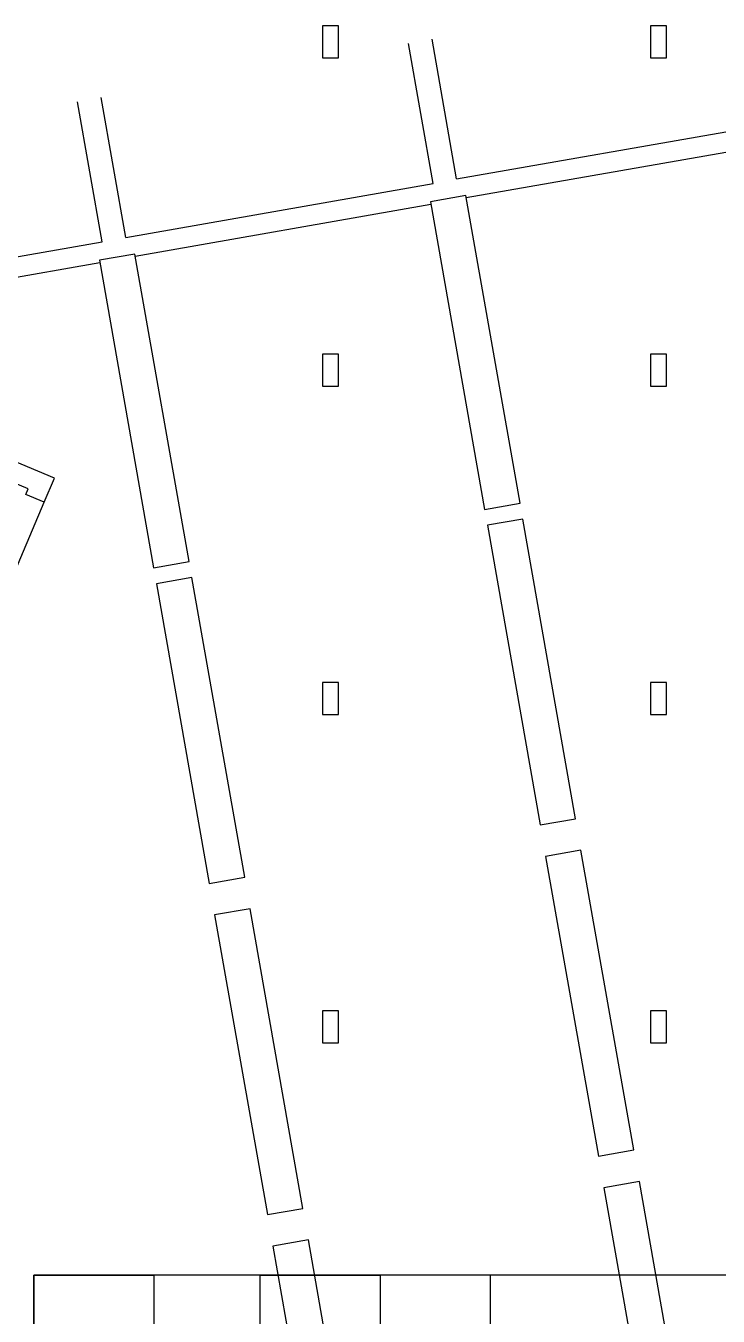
# Model space of a CAD drawing. Header units: metres. Extents: x -681087 to 1033303, y 74272 to 2630761.
# Drawn here: x 157364 to 174675, y 2336212 to 2368438 of the extents above; entities that cross this region are included whole.
import ezdxf

# ---------------------------------------------------------------- set-up
doc = ezdxf.new("R2010")
doc.units = ezdxf.units.M
for name, color, linetype in [('SKELETON_CLEAN', 7, 'Continuous'), ('SKELETON_ISOLATED', 1, 'Continuous'), ('SKELETON_ORIGINAL', 8, 'Continuous')]:
    doc.layers.add(name, color=color, linetype=linetype)

msp = doc.modelspace()

# ---------------------------------------------------------------- linework, layer by layer
at = {"layer": 'SKELETON_CLEAN'}
for p, q in [((165184, 2368438), (164784, 2368438)), ((164784, 2368438), (164784, 2367638)), ((165184, 2367638), (165184, 2368438)), ((173384, 2368438), (172984, 2368438)), ((172984, 2368438), (172984, 2367638)), ((173384, 2367638), (173384, 2368438)), ((167546, 2364499), (166930, 2367996)), ((168136, 2364613), (167521, 2368100)), ((164784, 2367638), (165184, 2367638)), ((172984, 2367638), (173384, 2367638)), ((159274, 2363040), (158657, 2366538)), ((159863, 2363154), (159248, 2366643)), ((168136, 2364613), (176016, 2365992)), ((159863, 2363154), (167546, 2364499)), ((168365, 2364196), (167479, 2364040)), ((169720, 2356514), (168365, 2364196)), ((167479, 2364040), (168834, 2356358)), ((151739, 2361721), (159274, 2363040)), ((160093, 2362737), (159207, 2362581)), ((159207, 2362581), (160561, 2354899)), ((161447, 2355056), (160093, 2362737)), ((165184, 2360238), (164784, 2360238)), ((164784, 2360238), (164784, 2359438)), ((165184, 2359438), (165184, 2360238)), ((173384, 2360238), (172984, 2360238)), ((172984, 2360238), (172984, 2359438)), ((173384, 2359438), (173384, 2360238)), ((164784, 2359438), (165184, 2359438)), ((172984, 2359438), (173384, 2359438)), ((158078, 2357137), (156836, 2357664)), ((157423, 2356872), (156180, 2357399)), ((157824, 2356538), (158078, 2357137)), ((157364, 2356734), (157423, 2356872)), ((157824, 2356538), (157364, 2356734)), ((155120, 2350168), (157824, 2356538)), ((168834, 2356358), (169720, 2356514)), ((169789, 2356120), (168903, 2355964)), ((171109, 2348636), (169789, 2356120)), ((168903, 2355964), (170223, 2348480)), ((160561, 2354899), (161447, 2355056)), ((161517, 2354662), (160631, 2354505)), ((160631, 2354505), (161950, 2347021)), ((162837, 2347177), (161517, 2354662)), ((165184, 2352038), (164784, 2352038)), ((164784, 2352038), (164784, 2351238)), ((165184, 2351238), (165184, 2352038)), ((173384, 2352038), (172984, 2352038)), ((172984, 2352038), (172984, 2351238)), ((173384, 2351238), (173384, 2352038)), ((164784, 2351238), (165184, 2351238)), ((172984, 2351238), (173384, 2351238)), ((170223, 2348480), (171109, 2348636)), ((171244, 2347847), (170358, 2347691)), ((170358, 2347691), (171678, 2340207)), ((172564, 2340363), (171244, 2347847)), ((161950, 2347021), (162837, 2347177)), ((162972, 2346389), (162085, 2346232)), ((164292, 2338904), (162972, 2346389)), ((162085, 2346232), (163405, 2338748)), ((165184, 2343838), (164784, 2343838)), ((164784, 2343838), (164784, 2343038)), ((165184, 2343038), (165184, 2343838)), ((173384, 2343838), (172984, 2343838)), ((172984, 2343838), (172984, 2343038)), ((173384, 2343038), (173384, 2343838)), ((164784, 2343038), (165184, 2343038)), ((172984, 2343038), (173384, 2343038)), ((171678, 2340207), (172564, 2340363)), ((172703, 2339575), (171816, 2339419)), ((171816, 2339419), (173136, 2331934)), ((174023, 2332090), (172703, 2339575)), ((163405, 2338748), (164292, 2338904)), ((164430, 2338116), (163544, 2337960)), ((165750, 2330632), (164430, 2338116)), ((163544, 2337960), (164864, 2330476)), ((178777, 2337238), (157563, 2337238)), ((157563, 2337238), (160563, 2337238)), ((160563, 2337238), (160563, 2329267)), ((163223, 2337238), (166223, 2337238)), ((163223, 2331238), (163223, 2337238)), ((166223, 2337238), (166223, 2331238)), ((168973, 2337238), (168973, 2329728)), ((178777, 2337238), (168973, 2337238))]:
    msp.add_line(p, q, dxfattribs=at)
at = {"layer": 'SKELETON_ISOLATED'}
for p, q in [((168374, 2364147), (175959, 2365475)), ((160102, 2362688), (167489, 2363981)), ((152022, 2361263), (159217, 2362523))]:
    msp.add_line(p, q, dxfattribs=at)
at = {"layer": 'SKELETON_ORIGINAL'}
for p, q in [((165184, 2368438), (164784, 2368438)), ((164784, 2368438), (164784, 2367638)), ((165184, 2367638), (165184, 2368438)), ((173384, 2368438), (172984, 2368438)), ((172984, 2368438), (172984, 2367638)), ((173384, 2367638), (173384, 2368438)), ((167546, 2364499), (166930, 2367996)), ((168136, 2364613), (167521, 2368100)), ((164784, 2367638), (165184, 2367638)), ((172984, 2367638), (173384, 2367638)), ((159274, 2363040), (158657, 2366538)), ((159863, 2363154), (159248, 2366643)), ((168136, 2364613), (176016, 2365992)), ((168374, 2364147), (175959, 2365475)), ((159863, 2363154), (167546, 2364499)), ((168365, 2364196), (167479, 2364040)), ((169720, 2356514), (168365, 2364196)), ((160102, 2362688), (167489, 2363981)), ((167479, 2364040), (168834, 2356358)), ((151739, 2361721), (159274, 2363040)), ((152022, 2361263), (159217, 2362523)), ((160093, 2362737), (159207, 2362581)), ((159207, 2362581), (160561, 2354899)), ((161447, 2355056), (160093, 2362737)), ((165184, 2360238), (164784, 2360238)), ((164784, 2360238), (164784, 2359438)), ((165184, 2359438), (165184, 2360238)), ((173384, 2360238), (172984, 2360238)), ((172984, 2360238), (172984, 2359438)), ((173384, 2359438), (173384, 2360238)), ((164784, 2359438), (165184, 2359438)), ((172984, 2359438), (173384, 2359438)), ((158078, 2357137), (156836, 2357664)), ((157423, 2356872), (156180, 2357399)), ((157824, 2356538), (158078, 2357137)), ((157364, 2356734), (157423, 2356872)), ((157824, 2356538), (157364, 2356734)), ((155120, 2350168), (157824, 2356538)), ((168834, 2356358), (169720, 2356514)), ((169789, 2356120), (168903, 2355964)), ((171109, 2348636), (169789, 2356120)), ((168903, 2355964), (170223, 2348480)), ((160561, 2354899), (161447, 2355056)), ((161517, 2354662), (160631, 2354505)), ((160631, 2354505), (161950, 2347021)), ((162837, 2347177), (161517, 2354662)), ((165184, 2352038), (164784, 2352038)), ((164784, 2352038), (164784, 2351238)), ((165184, 2351238), (165184, 2352038)), ((173384, 2352038), (172984, 2352038)), ((172984, 2352038), (172984, 2351238)), ((173384, 2351238), (173384, 2352038)), ((164784, 2351238), (165184, 2351238)), ((172984, 2351238), (173384, 2351238)), ((170223, 2348480), (171109, 2348636)), ((171244, 2347847), (170358, 2347691)), ((170358, 2347691), (171678, 2340207)), ((172564, 2340363), (171244, 2347847)), ((161950, 2347021), (162837, 2347177)), ((162972, 2346389), (162085, 2346232)), ((164292, 2338904), (162972, 2346389)), ((162085, 2346232), (163405, 2338748)), ((165184, 2343838), (164784, 2343838)), ((164784, 2343838), (164784, 2343038)), ((165184, 2343038), (165184, 2343838)), ((173384, 2343838), (172984, 2343838)), ((172984, 2343838), (172984, 2343038)), ((173384, 2343038), (173384, 2343838)), ((164784, 2343038), (165184, 2343038)), ((172984, 2343038), (173384, 2343038)), ((171678, 2340207), (172564, 2340363)), ((172703, 2339575), (171816, 2339419)), ((171816, 2339419), (173136, 2331934)), ((174023, 2332090), (172703, 2339575)), ((163405, 2338748), (164292, 2338904)), ((164430, 2338116), (163544, 2337960)), ((165750, 2330632), (164430, 2338116)), ((163544, 2337960), (164864, 2330476)), ((178777, 2337238), (157563, 2337238)), ((157563, 2337238), (157563, 2328533)), ((157563, 2337238), (160563, 2337238)), ((157563, 2329267), (157563, 2337238)), ((178777, 2337238), (157563, 2337238)), ((157563, 2337238), (157563, 2328533)), ((160563, 2337238), (160563, 2329267)), ((163223, 2337238), (166223, 2337238)), ((163223, 2331238), (163223, 2337238)), ((166223, 2337238), (166223, 2331238)), ((168973, 2337238), (168973, 2329728)), ((178777, 2337238), (168973, 2337238))]:
    msp.add_line(p, q, dxfattribs=at)

doc.saveas('drawing.dxf')
